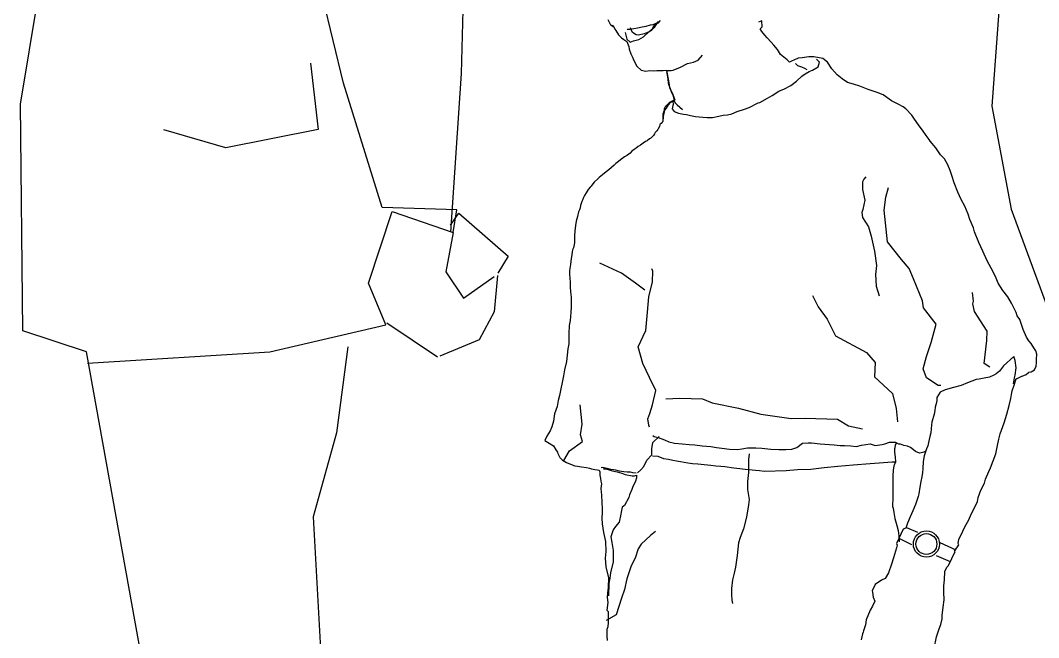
# Model space of a CAD drawing. Header units: millimetres. Extents: x -37049 to 129367, y 25385 to 90033.
# Drawn here: x 29387 to 30275, y 43134 to 43671 of the extents above; entities that cross this region are included whole.
import ezdxf

# ---------------------------------------------------------------- set-up
doc = ezdxf.new("R2010")
doc.units = ezdxf.units.MM
doc.header["$MEASUREMENT"] = 0
doc.layers.add('NNGUOI', color=2, linetype='Continuous', lineweight=30)

# ---------------------------------------------------------------- blocks, each defined once
blk = doc.blocks.new('A$C1ACB4F03')
at = {"layer": 'NNGUOI'}
for p, q in [((412.36, 1096.93), (415.97, 1241.96)), ((309.49, 1088.38), (284.94, 1190.87)), ((27.82, 1070.33), (46.58, 1181.63)), ((280.75, 1105.77), (287.43, 1048.03)), ((402.84, 958.74), (412.36, 1096.93)), ((343.21, 980.35), (309.49, 1088.38)), ((29.94, 872.87), (27.82, 1070.33)), ((206.91, 1032.2), (152.76, 1047.78)), ((287.43, 1048.03), (206.91, 1032.2)), ((331.19, 914.37), (351.91, 976.85)), ((408.14, 978.16), (343.21, 980.35)), ((351.91, 976.85), (404.9, 958.38)), ((404.9, 958.38), (408.14, 978.16)), ((402.7, 964.89), (409.85, 975.33)), ((409.85, 975.33), (453.01, 937.73)), ((404.9, 958.38), (398.57, 924.12)), ((453.01, 937.73), (444.06, 922.99)), ((398.57, 924.12), (413.88, 901.16)), ((346.41, 878.18), (331.19, 914.37)), ((413.88, 901.16), (440.67, 920.29)), ((443.53, 921.05), (440.66, 889.51)), ((440.66, 889.51), (427.76, 865.14)), ((347.19, 879.84), (391.41, 850.07)), ((85.4, 854.45), (29.94, 872.87)), ((245.13, 854.47), (346.41, 878.18)), ((427.76, 865.14), (393.35, 850.8)), ((149.49, 499.53), (85.4, 854.45)), ((86.45, 844.62), (245.13, 854.47)), ((313.18, 858.93), (303.43, 783.97)), ((303.43, 783.97), (282.96, 710.81)), ((282.96, 710.81), (290.05, 582.45))]:
    blk.add_line(p, q, dxfattribs=at)
blk = doc.blocks.new('A$C08482345')
at = {"layer": 'NNGUOI'}
for p, q in [((57.71, 1138.95), (55.35, 1143.54)), ((60.53, 1136.94), (57.71, 1138.95)), ((58.75, 1139.03), (60.53, 1136.94)), ((60.53, 1136.94), (61.17, 1135.49)), ((74.21, 1135.49), (77.75, 1136.13)), ((75.5, 1135.33), (74.69, 1136.61)), ((77.75, 1136.13), (80.81, 1136.61)), ((80.81, 1136.61), (84.99, 1137.58)), ((84.99, 1137.58), (88.53, 1138.22)), ((88.53, 1138.22), (92.24, 1139.19)), ((90.79, 1133.23), (96.1, 1137.42)), ((92.24, 1139.19), (94.65, 1139.67)), ((94.65, 1137.42), (93.04, 1134.2)), ((94.65, 1139.67), (99.32, 1141.6)), ((96.26, 1139.83), (94.65, 1137.42)), ((96.1, 1137.42), (99.32, 1142.25)), ((98.51, 1140.8), (96.26, 1139.83)), ((100.61, 1143.05), (98.51, 1140.8)), ((99.32, 1141.6), (100.61, 1143.05)), ((189.3, 1142.89), (186.24, 1141.6)), ((187.85, 1135.81), (189.62, 1137.42)), ((189.62, 1137.42), (189.3, 1142.89)), ((61.17, 1135.49), (62.13, 1134.2)), ((62.13, 1134.2), (64.23, 1130.66)), ((64.23, 1130.66), (66.96, 1127.92)), ((66.96, 1127.92), (69.06, 1126.63)), ((70.02, 1132.59), (71.47, 1126.8)), ((71.95, 1135.49), (74.21, 1135.49)), ((76.46, 1132.59), (75.5, 1135.33)), ((79.84, 1130.5), (76.46, 1132.59)), ((81.77, 1130.34), (79.84, 1130.5)), ((86.76, 1131.3), (81.77, 1130.34)), ((82.1, 1126.63), (86.12, 1128.89)), ((86.12, 1128.89), (90.79, 1133.23)), ((90.95, 1133.23), (86.76, 1131.3)), ((93.04, 1134.2), (90.95, 1133.23)), ((189.14, 1133.4), (187.85, 1135.81)), ((191.88, 1130.18), (189.14, 1133.4)), ((193.81, 1127.92), (191.88, 1130.18)), ((197.51, 1124.22), (193.81, 1127.92)), ((69.06, 1126.63), (71.47, 1124.86)), ((71.47, 1126.8), (74.53, 1124.22)), ((71.47, 1124.86), (73.4, 1120.52)), ((73.4, 1120.52), (73.72, 1118.1)), ((74.53, 1124.22), (77.43, 1125.35)), ((77.43, 1125.35), (82.1, 1126.63)), ((199.6, 1121.48), (197.51, 1124.22)), ((202.82, 1117.78), (199.6, 1121.48)), ((73.72, 1118.1), (75.17, 1113.92)), ((75.17, 1113.92), (76.94, 1110.54)), ((76.94, 1110.54), (77.1, 1109.73)), ((77.1, 1109.73), (78.71, 1106.51)), ((133.77, 1108.61), (137.63, 1112.79)), ((205.4, 1113.43), (202.82, 1117.78)), ((211.19, 1108.77), (205.4, 1113.43)), ((221.01, 1110.38), (217.15, 1108.44)), ((224.55, 1110.54), (221.01, 1110.38)), ((230.35, 1111.5), (224.55, 1110.54)), ((234.7, 1111.5), (230.35, 1111.5)), ((242.42, 1110.05), (234.7, 1111.5)), ((246.45, 1106.67), (242.42, 1110.05)), ((78.71, 1106.51), (80.32, 1103.29)), ((80.32, 1103.29), (84.03, 1099.75)), ((112.04, 1099.91), (118.31, 1102.33)), ((118.31, 1102.33), (124.43, 1105.55)), ((124.43, 1105.55), (129.74, 1106.84)), ((129.74, 1106.84), (133.77, 1108.61)), ((213.45, 1106.67), (211.19, 1108.77)), ((215.7, 1107.8), (213.45, 1106.67)), ((217.15, 1108.44), (215.7, 1107.8)), ((218.6, 1105.55), (220.21, 1103.78)), ((220.21, 1103.78), (223.75, 1102.81)), ((223.75, 1102.81), (226.32, 1101.52)), ((226.32, 1101.52), (228.58, 1100.24)), ((233.41, 1099.75), (238.24, 1102.81)), ((239.52, 1106.67), (236.95, 1109.25)), ((238.24, 1102.81), (239.52, 1106.67)), ((250.15, 1101.04), (246.45, 1106.67)), ((254.82, 1095.73), (250.15, 1101.04)), ((84.03, 1099.75), (88.05, 1098.95)), ((88.05, 1098.95), (91.43, 1099.43)), ((91.43, 1099.43), (94.65, 1099.27)), ((94.65, 1099.27), (97.87, 1099.43)), ((97.87, 1099.43), (102.38, 1099.59)), ((102.38, 1099.59), (103.18, 1099.59)), ((103.18, 1099.59), (106.08, 1099.75)), ((106.08, 1099.75), (106.88, 1096.53)), ((106.08, 1099.59), (110.1, 1099.59)), ((106.08, 1098.63), (106.88, 1095.73)), ((106.88, 1096.53), (108.17, 1088.65)), ((106.88, 1095.73), (107.21, 1092.03)), ((107.21, 1092.03), (107.69, 1088.81)), ((110.1, 1099.59), (112.04, 1099.91)), ((219.56, 1090.26), (224.23, 1094.44)), ((224.23, 1094.44), (227.13, 1096.69)), ((227.13, 1096.69), (230.51, 1098.63)), ((230.51, 1098.63), (233.41, 1099.75)), ((259.16, 1092.35), (254.82, 1095.73)), ((263.99, 1089.13), (259.16, 1092.35)), ((107.69, 1088.81), (108.33, 1086.71)), ((108.17, 1088.65), (108.82, 1084.78)), ((108.33, 1086.71), (109.46, 1083.82)), ((108.82, 1084.78), (111.55, 1078.5)), ((109.46, 1083.82), (110.1, 1081.24)), ((203.95, 1081.56), (208.94, 1083.66)), ((208.94, 1083.66), (214.41, 1086.55)), ((214.41, 1086.55), (219.56, 1090.26)), ((269.14, 1087.68), (263.99, 1089.13)), ((274.78, 1085.91), (269.14, 1087.68)), ((282.02, 1082.85), (274.78, 1085.91)), ((289.75, 1080.44), (282.02, 1082.85)), ((110.1, 1081.24), (111.55, 1078.02)), ((113.32, 1073.84), (110.59, 1072.39)), ((111.55, 1078.5), (112.84, 1075.45)), ((111.55, 1078.02), (112.68, 1074.64)), ((112.68, 1074.64), (113.16, 1072.71)), ((112.84, 1075.45), (113.32, 1073.84)), ((187.37, 1071.74), (194.13, 1075.28)), ((194.13, 1075.28), (198.15, 1077.86)), ((198.15, 1077.86), (203.95, 1081.56)), ((295.06, 1078.18), (289.75, 1080.44)), ((302.14, 1073.19), (295.06, 1078.18)), ((104.31, 1064.98), (103.34, 1059.51)), ((104.47, 1066.75), (104.15, 1065.95)), ((104.15, 1065.95), (104.15, 1064.82)), ((105.76, 1066.59), (104.31, 1064.98)), ((105.11, 1067.88), (104.47, 1066.75)), ((105.27, 1068.04), (105.11, 1067.88)), ((106.08, 1068.85), (105.27, 1068.04)), ((107.53, 1069.65), (105.76, 1066.59)), ((106.72, 1069.49), (106.08, 1068.85)), ((106.88, 1069.97), (106.72, 1069.81)), ((106.72, 1069.81), (106.72, 1069.49)), ((107.69, 1070.29), (106.88, 1069.97)), ((109.3, 1071.74), (107.53, 1069.65)), ((107.85, 1070.46), (107.69, 1070.29)), ((108.33, 1070.94), (107.85, 1070.46)), ((109.14, 1071.58), (108.33, 1070.94)), ((109.46, 1071.74), (109.14, 1071.58)), ((110.59, 1072.39), (109.3, 1071.74)), ((109.94, 1071.9), (109.46, 1071.74)), ((110.59, 1072.07), (109.94, 1071.9)), ((111.07, 1072.07), (110.59, 1072.07)), ((111.55, 1072.07), (111.07, 1072.07)), ((111.55, 1069.17), (111.23, 1066.27)), ((111.23, 1066.27), (112.84, 1063.86)), ((111.87, 1072.07), (111.55, 1072.07)), ((112.2, 1071.1), (111.55, 1069.17)), ((113.16, 1072.71), (111.87, 1072.07)), ((112.67, 1072.92), (115.5, 1069.75)), ((115.5, 1069.75), (119.98, 1065.5)), ((167.89, 1063.69), (174.01, 1065.79)), ((174.01, 1065.79), (178.36, 1067.24)), ((178.36, 1067.24), (186.08, 1071.26)), ((186.08, 1071.26), (187.37, 1071.74)), ((308.1, 1070.13), (302.14, 1073.19)), ((312.44, 1067.88), (308.1, 1070.13)), ((314.86, 1066.27), (312.44, 1067.88)), ((320.01, 1060.64), (314.86, 1066.27)), ((103.67, 1063.05), (103.02, 1061.92)), ((103.02, 1061.92), (103.02, 1059.67)), ((103.02, 1059.67), (103.02, 1058.7)), ((103.34, 1059.51), (103.02, 1055)), ((103.02, 1058.7), (103.02, 1058.06)), ((103.02, 1058.06), (103.02, 1057.42)), ((103.02, 1057.42), (103.02, 1055)), ((104.15, 1064.82), (103.67, 1063.37)), ((103.67, 1063.37), (103.67, 1063.05)), ((112.84, 1063.86), (116.54, 1062.41)), ((116.54, 1062.41), (120.89, 1061.44)), ((120.89, 1061.44), (123.63, 1061.12)), ((123.63, 1061.12), (127.01, 1060.31)), ((127.01, 1060.31), (131.35, 1059.35)), ((131.35, 1059.35), (137.79, 1058.87)), ((137.79, 1058.87), (141.49, 1058.7)), ((141.49, 1058.7), (146.16, 1058.54)), ((146.16, 1058.54), (151.8, 1059.67)), ((151.8, 1059.67), (155.66, 1060.48)), ((155.66, 1060.48), (159.2, 1060.8)), ((159.2, 1060.8), (163.22, 1061.92)), ((163.22, 1061.92), (167.89, 1063.69)), ((321.62, 1058.06), (320.01, 1060.64)), ((326.45, 1051.46), (321.62, 1058.06)), ((98.51, 1048.24), (97.71, 1046.95)), ((98.84, 1048.72), (98.51, 1048.24)), ((99.96, 1050.82), (98.84, 1048.72)), ((100.45, 1052.1), (99.96, 1050.82)), ((100.77, 1052.75), (100.45, 1052.1)), ((101.57, 1053.39), (100.77, 1052.75)), ((102.38, 1054.52), (101.57, 1053.39)), ((103.02, 1055), (102.38, 1054.52)), ((329.35, 1047.6), (326.45, 1051.46)), ((332.57, 1042.77), (329.35, 1047.6)), ((91.27, 1039.87), (89.34, 1038.26)), ((92.56, 1040.52), (91.27, 1039.87)), ((94.01, 1041.96), (92.56, 1040.52)), ((94.81, 1042.77), (94.01, 1041.96)), ((95.78, 1044.38), (94.81, 1042.77)), ((96.42, 1045.51), (95.78, 1044.38)), ((97.39, 1046.79), (96.42, 1045.51)), ((97.71, 1046.95), (97.39, 1046.79)), ((334.98, 1039.39), (332.57, 1042.77)), ((335.95, 1038.1), (334.98, 1039.39)), ((78.07, 1030.86), (75.98, 1029.25)), ((79.68, 1031.98), (78.07, 1030.86)), ((81.45, 1033.27), (79.68, 1031.98)), ((83.38, 1034.56), (81.45, 1033.27)), ((85.96, 1036.33), (83.38, 1034.56)), ((87.89, 1037.62), (85.96, 1036.33)), ((89.34, 1038.26), (87.89, 1037.62)), ((340.78, 1032.31), (335.95, 1038.1)), ((344.96, 1026.03), (340.78, 1032.31)), ((66, 1021.68), (64.39, 1020.23)), ((69.54, 1024.26), (66, 1021.68)), ((72.11, 1025.87), (69.54, 1024.26)), ((74.37, 1027.64), (72.11, 1025.87)), ((75.98, 1029.25), (74.37, 1027.64)), ((348.5, 1022.65), (344.96, 1026.03)), ((351.24, 1017.5), (348.5, 1022.65)), ((55.86, 1013.15), (53.6, 1011.38)), ((58.11, 1014.92), (55.86, 1013.15)), ((60.69, 1017.17), (58.11, 1014.92)), ((61.97, 1018.46), (60.69, 1017.17)), ((64.39, 1020.23), (61.97, 1018.46)), ((353.33, 1012.51), (351.24, 1017.5)), ((354.94, 1008), (353.33, 1012.51)), ((46.2, 1005.26), (43.14, 1002.37)), ((47.49, 1006.39), (46.2, 1005.26)), ((50.54, 1008.64), (47.49, 1006.39)), ((53.6, 1011.38), (50.54, 1008.64)), ((278.23, 1004.88), (276.89, 1002.49)), ((280, 1006.92), (278.23, 1004.88)), ((356.87, 1001.56), (354.94, 1008)), ((37.99, 995.77), (36.22, 992.87)), ((39.76, 998.02), (37.99, 995.77)), ((40.56, 998.82), (39.76, 998.02)), ((41.85, 1000.76), (40.56, 998.82)), ((43.14, 1002.37), (41.85, 1000.76)), ((276.89, 1002.49), (276.89, 996.02)), ((276.89, 996.02), (279.11, 986.65)), ((297.32, 989.21), (299.54, 997.55)), ((360.09, 993.67), (356.87, 1001.56)), ((32.52, 985.46), (31.23, 982.08)), ((33, 986.75), (32.52, 985.46)), ((33.8, 988.84), (33, 986.75)), ((34.61, 990.61), (33.8, 988.84)), ((36.22, 992.87), (34.61, 990.61)), ((279.11, 986.65), (277.34, 978.48)), ((295.99, 977.8), (297.32, 989.21)), ((362.99, 987.07), (360.09, 993.67)), ((366.21, 981.28), (362.99, 987.07)), ((29.62, 976.45), (28.65, 972.26)), ((30.26, 978.06), (29.62, 976.45)), ((30.91, 979.99), (30.26, 978.06)), ((31.23, 982.08), (30.91, 979.99)), ((277.34, 978.48), (276.45, 975.92)), ((298.66, 950.37), (295.99, 977.8)), ((369.11, 974.36), (366.21, 981.28)), ((27.37, 968.24), (26.88, 964.54)), ((28.65, 972.26), (27.37, 968.24)), ((276.45, 975.92), (276.89, 971.66)), ((276.89, 971.66), (282.22, 963.32)), ((370.55, 969.69), (369.11, 974.36)), ((373.77, 962.44), (370.55, 969.69)), ((26.4, 959.55), (25.92, 955.84)), ((26.88, 964.54), (26.4, 959.55)), ((282.22, 963.32), (284.44, 955.31)), ((374.58, 958.9), (373.77, 962.44)), ((378.28, 949.73), (374.58, 958.9)), ((25.92, 955.84), (25.92, 952.79)), ((25.92, 952.79), (25.92, 949.41)), ((284.44, 955.31), (287.55, 942.2)), ((311.09, 935.04), (298.66, 950.37)), ((381.82, 942.32), (378.28, 949.73)), ((23.98, 941.68), (23.66, 939.1)), ((24.31, 943.29), (23.98, 941.68)), ((25.11, 945.22), (24.31, 943.29)), ((25.92, 949.41), (25.11, 945.22)), ((287.55, 942.2), (289.33, 929.76)), ((385.69, 933.79), (381.82, 942.32)), ((23.02, 935.72), (22.37, 930.57)), ((23.66, 939.1), (23.02, 935.72)), ((317.75, 927.04), (311.09, 935.04)), ((389.07, 927.51), (385.69, 933.79)), ((21.73, 925.26), (21.57, 922.04)), ((22.21, 928.96), (21.73, 925.26)), ((22.37, 930.57), (22.21, 928.96)), ((66.82, 922.95), (48.17, 931.64)), ((79.26, 914.43), (66.82, 922.95)), ((94.36, 924.65), (93.47, 926.7)), ((93.91, 915.62), (94.36, 924.65)), ((289.33, 929.76), (288.44, 921.93)), ((321.31, 918.18), (317.75, 927.04)), ((392.77, 920.27), (389.07, 927.51)), ((21.57, 922.04), (22.21, 915.28)), ((22.21, 915.28), (22.21, 911.42)), ((87.25, 908.3), (79.26, 914.43)), ((90.8, 902.34), (93.91, 915.62)), ((288.44, 921.93), (288.88, 911.71)), ((329.3, 899.1), (321.31, 918.18)), ((395.34, 914.31), (392.77, 920.27)), ((399.37, 908.04), (395.34, 914.31)), ((22.21, 911.42), (22.21, 910.77)), ((22.21, 910.77), (22.54, 906.75)), ((22.54, 906.75), (23.02, 902.08)), ((288.88, 911.71), (291.55, 903.19)), ((373.71, 898.59), (372.82, 906.09)), ((403.55, 902.4), (399.37, 908.04)), ((23.02, 902.08), (23.18, 896.93)), ((23.18, 896.93), (23.18, 893.71)), ((89.47, 889.22), (90.8, 902.34)), ((233.37, 903.7), (238.25, 893.82)), ((330.19, 892.97), (329.3, 899.1)), ((373.27, 896.21), (373.71, 898.59)), ((406.77, 896.93), (403.55, 902.4)), ((410.8, 888.72), (406.77, 896.93)), ((22.86, 888.72), (22.21, 881.8)), ((23.18, 893.71), (22.86, 888.72)), ((88.14, 873.04), (89.47, 889.22)), ((238.25, 893.82), (246.25, 882.92)), ((341.29, 878.66), (330.19, 892.97)), ((374.6, 889.73), (373.27, 896.21)), ((385.7, 872.7), (374.6, 889.73)), ((411.92, 885.82), (410.8, 888.72)), ((22.21, 881.8), (21.41, 877.45)), ((246.25, 882.92), (253.35, 868.61)), ((336.85, 862.65), (341.29, 878.66)), ((414.18, 882.6), (411.92, 885.82)), ((416.91, 874.07), (414.18, 882.6)), ((21.09, 870.53), (20.93, 866.83)), ((21.41, 877.45), (21.09, 870.53)), ((81.48, 858.9), (88.14, 873.04)), ((385.26, 864.52), (385.7, 872.7)), ((419.97, 867.31), (416.91, 874.07)), ((20.93, 861.52), (20.28, 857.17)), ((20.93, 866.83), (20.93, 861.52)), ((253.35, 868.61), (280.45, 853.96)), ((332.85, 850.56), (336.85, 862.65)), ((383.04, 844.42), (385.26, 864.52)), ((421.9, 864.25), (419.97, 867.31)), ((424, 861.68), (421.9, 864.25)), ((426.25, 857.97), (424, 861.68)), ((20.28, 857.17), (18.99, 846.06)), ((85.48, 844.42), (81.48, 858.9)), ((280.45, 853.96), (288, 845.28)), ((428.02, 855.4), (426.25, 857.97)), ((428.99, 852.5), (428.02, 855.4)), ((428.67, 847.99), (428.99, 852.5)), ((18.99, 846.06), (17.38, 838.98)), ((91.25, 832.16), (85.48, 844.42)), ((288, 845.28), (287.55, 832.67)), ((329.74, 839.66), (332.85, 850.56)), ((387.92, 841.19), (383.04, 844.42)), ((408.87, 850.41), (400.01, 842.36)), ((409.99, 847.03), (408.87, 850.41)), ((410.8, 840.75), (409.99, 847.03)), ((428.34, 842.2), (428.67, 845.1)), ((428.67, 845.1), (428.67, 847.99)), ((17.38, 838.98), (16.42, 833.67)), ((332.85, 831.99), (329.74, 839.66)), ((391.32, 834.31), (387.62, 832.54)), ((393.41, 835.44), (391.32, 834.31)), ((396.47, 837.69), (393.41, 835.44)), ((400.01, 842.36), (396.47, 837.69)), ((409.35, 831.9), (410.15, 834.31)), ((410.15, 834.31), (410.8, 840.75)), ((416.27, 833.51), (419.49, 834.96)), ((419.49, 834.96), (421.74, 836.57)), ((421.74, 836.57), (421.9, 836.89)), ((421.9, 836.89), (424, 837.05)), ((424, 837.05), (426.89, 838.98)), ((426.89, 838.98), (428.34, 842.2)), ((15.61, 829.32), (13.68, 820.79)), ((16.42, 833.67), (15.61, 829.32)), ((97.02, 820.92), (91.25, 832.16)), ((287.55, 832.67), (303.1, 818.36)), ((343.07, 825.18), (332.85, 831.99)), ((345.29, 825.35), (343.07, 825.18)), ((368.62, 827.71), (362.99, 825.14)), ((376.19, 830.61), (368.62, 827.71)), ((378.6, 830.77), (376.19, 830.61)), ((383.11, 831.74), (378.6, 830.77)), ((387.62, 832.54), (383.11, 831.74)), ((407.42, 820.47), (409.35, 826.42)), ((408.7, 826.58), (408.87, 828.03)), ((408.87, 828.03), (409.03, 830.13)), ((409.03, 830.13), (409.35, 831.9)), ((409.35, 826.42), (410.96, 831.25)), ((410.96, 831.25), (411.28, 830.93)), ((411.28, 830.93), (415.95, 833.51)), ((415.95, 833.51), (416.27, 833.51)), ((12.88, 816.44), (11.75, 812.1)), ((13.68, 820.79), (12.88, 816.44)), ((93.91, 808.48), (97.02, 820.92)), ((303.1, 818.36), (306.21, 805.25)), ((344.8, 819.34), (341.9, 814.67)), ((349.15, 821.59), (344.8, 819.34)), ((356.39, 823.53), (349.15, 821.59)), ((362.99, 825.14), (356.39, 823.53)), ((406.13, 813.87), (406.77, 817.41)), ((406.77, 817.41), (407.42, 820.47)), ((11.75, 812.1), (10.79, 807.11)), ((32.62, 791.45), (30.85, 808.31)), ((91.69, 800.82), (93.91, 808.48)), ((105.46, 813.59), (117.9, 814.28)), ((117.9, 814.28), (137.44, 813.59)), ((137.44, 813.59), (145.88, 810.02)), ((145.88, 810.02), (168.97, 805.42)), ((341.58, 810.33), (340.45, 806.3)), ((341.9, 812.42), (341.58, 810.33)), ((341.9, 814.67), (341.9, 812.42)), ((402.75, 800.35), (404.68, 807.75)), ((404.68, 807.75), (406.13, 813.87)), ((8.69, 800.67), (8.21, 798.42)), ((10.79, 807.11), (8.69, 800.67)), ((89.92, 796.22), (91.69, 800.82)), ((168.97, 805.42), (188.51, 800.31)), ((188.51, 800.31), (214.72, 796.56)), ((306.21, 805.25), (307.54, 793.67)), ((339.49, 800.35), (337.39, 793.42)), ((340.13, 803.57), (339.49, 800.35)), ((340.45, 806.3), (340.13, 803.57)), ((400.33, 792.78), (402.75, 800.35)), ((7.57, 794.23), (6.12, 789.4)), ((8.21, 798.42), (7.57, 794.23)), ((31.29, 782.42), (32.62, 791.45)), ((90.8, 790.6), (89.92, 796.22)), ((91.25, 789.07), (90.8, 790.6)), ((214.72, 796.56), (227.15, 796.73)), ((227.15, 796.73), (255.13, 795.88)), ((255.13, 795.88), (264.9, 790.09)), ((264.9, 790.09), (276.89, 787.53)), ((337.07, 791.01), (336.59, 783.93)), ((337.39, 793.42), (337.07, 791.01)), ((397.11, 783.28), (400.33, 792.78)), ((1.77, 781.19), (0, 777.33)), ((4.67, 785.7), (1.77, 781.19)), ((6.12, 789.4), (4.67, 785.7)), ((33.07, 776.63), (31.29, 782.42)), ((94.17, 781.83), (95.46, 780.87)), ((336.59, 783.93), (335.79, 780.87)), ((395.67, 778.62), (397.11, 783.28)), ((0, 777.33), (7.73, 772.66)), ((7.73, 772.66), (9.66, 769.28)), ((21.52, 768.46), (33.07, 776.63)), ((93.47, 770.16), (94.36, 775.61)), ((94.36, 775.61), (99.69, 780.89)), ((95.46, 780.87), (98.84, 779.9)), ((98.84, 779.9), (104.47, 777.81)), ((104.47, 777.81), (108.33, 776.2)), ((108.33, 776.2), (113.16, 774.91)), ((113.16, 774.91), (119.76, 774.43)), ((119.76, 774.43), (126.04, 773.95)), ((126.04, 773.95), (130.87, 773.63)), ((130.87, 773.63), (137.31, 772.82)), ((137.31, 772.82), (144.71, 772.02)), ((219.89, 771.21), (224.72, 775.07)), ((224.72, 775.07), (229.54, 775.24)), ((229.54, 775.24), (232.44, 775.24)), ((232.44, 775.24), (240.01, 774.59)), ((240.01, 774.59), (252.24, 773.46)), ((252.24, 773.46), (257.55, 773.14)), ((257.55, 773.14), (261.26, 773.14)), ((261.26, 773.14), (266.89, 772.82)), ((266.89, 772.82), (271.88, 772.02)), ((271.88, 772.02), (276.06, 773.3)), ((276.06, 773.3), (283.79, 774.43)), ((283.79, 774.43), (287.98, 773.14)), ((287.98, 773.14), (294.25, 773.95)), ((294.25, 773.95), (296.35, 774.43)), ((296.35, 774.43), (300.53, 775.88)), ((300.53, 775.88), (305.36, 775.88)), ((305.52, 773.63), (305.2, 771.05)), ((305.36, 775.88), (306.01, 776.04)), ((306.49, 775.4), (305.52, 773.63)), ((308.58, 774.11), (306.49, 775.4)), ((310.19, 774.11), (308.58, 774.11)), ((312.93, 773.14), (310.19, 774.11)), ((316.31, 772.34), (312.93, 773.14)), ((318.72, 771.21), (316.31, 772.34)), ((333.85, 772.66), (332.73, 770.08)), ((334.5, 775.72), (333.85, 772.66)), ((335.79, 780.87), (334.5, 775.72)), ((393.09, 765.9), (394.54, 772.98)), ((394.54, 772.98), (395.67, 778.62)), ((9.66, 769.28), (11.27, 767.35)), ((11.27, 767.35), (11.43, 766.06)), ((11.43, 766.06), (13.2, 762.68)), ((16.64, 759.94), (21.52, 768.46)), ((89.03, 760.28), (93.47, 764.88)), ((93.47, 764.88), (93.47, 770.16)), ((93.83, 763.93), (98.73, 763.6)), ((98.73, 763.6), (103.62, 761.72)), ((144.71, 772.02), (149.7, 771.21)), ((149.7, 771.21), (154.37, 770.57)), ((154.37, 770.57), (160.97, 769.92)), ((160.97, 769.92), (168.05, 769.6)), ((168.05, 769.6), (171.92, 770.08)), ((171.92, 770.08), (176.75, 770.89)), ((176.75, 770.89), (184.15, 771.05)), ((178.19, 765.74), (177.55, 760.75)), ((184.15, 771.05), (189.14, 770.73)), ((189.14, 770.73), (197.19, 769.92)), ((197.19, 769.92), (204.11, 769.6)), ((204.11, 769.6), (210.07, 769.44)), ((210.07, 769.44), (215.54, 769.76)), ((215.54, 769.76), (219.89, 771.21)), ((305.2, 771.05), (304.88, 770.25)), ((304.88, 770.25), (304.88, 767.19)), ((304.88, 767.19), (305.36, 762.84)), ((321.3, 769.12), (318.72, 771.21)), ((323.23, 767.83), (321.3, 769.12)), ((326.61, 766.22), (323.23, 767.83)), ((328.22, 766.7), (326.61, 766.22)), ((330.31, 767.19), (328.22, 766.7)), ((330.63, 763.97), (329.99, 759.14)), ((332.57, 768.31), (330.31, 767.19)), ((332.73, 770.08), (330.63, 763.97)), ((388.58, 753.66), (393.09, 765.9)), ((13.2, 762.68), (15.45, 760.1)), ((15.45, 760.1), (19.16, 758.17)), ((19.16, 758.17), (22.54, 756.72)), ((22.54, 756.72), (26.24, 755.27)), ((26.24, 755.27), (28.65, 754.95)), ((28.65, 754.95), (32.03, 754.47)), ((32.03, 754.47), (36.54, 753.83)), ((83.7, 751.76), (86.36, 754.83)), ((86.36, 754.83), (89.03, 760.28)), ((103.62, 761.72), (107.79, 761.12)), ((107.79, 761.12), (111.68, 760.18)), ((111.68, 760.18), (114.98, 759.52)), ((114.98, 759.52), (118.29, 759.13)), ((118.29, 759.13), (124.77, 757.97)), ((124.77, 757.97), (128.8, 757.48)), ((128.8, 757.48), (133.4, 756.98)), ((133.4, 756.98), (141.89, 756.21)), ((141.89, 756.21), (144.77, 755.82)), ((144.77, 755.82), (149.08, 755.38)), ((149.08, 755.38), (153.54, 755.1)), ((153.54, 755.1), (157.14, 754.66)), ((157.14, 754.66), (164.77, 753.67)), ((177.55, 760.75), (177.55, 756.4)), ((177.55, 756.4), (177.55, 749.48)), ((243.61, 753.83), (255.41, 755.05)), ((255.41, 755.05), (268.93, 756.04)), ((268.93, 756.04), (283.75, 757.25)), ((283.75, 757.25), (295.26, 758.3)), ((295.26, 758.3), (302.74, 758.69)), ((302.74, 758.69), (306.2, 758.91)), ((304.4, 755.27), (303.59, 751.57)), ((304.56, 755.92), (304.4, 755.27)), ((305.84, 758.66), (304.56, 755.92)), ((305.36, 762.84), (305.84, 758.66)), ((329.99, 759.14), (329.67, 753.02)), ((36.54, 753.83), (39.12, 753.34)), ((39.12, 753.34), (40.73, 752.7)), ((40.73, 752.7), (43.78, 752.22)), ((43.78, 752.22), (46.04, 751.73)), ((46.04, 751.73), (47.49, 751.57)), ((47.49, 751.57), (47.97, 749.96)), ((47.49, 751.57), (47.49, 751.57)), ((47.97, 749.96), (47.97, 747.23)), ((47.97, 747.23), (48.61, 744.33)), ((49.26, 753.83), (50.54, 754.15)), ((50.54, 754.15), (51.99, 753.83)), ((51.03, 752.86), (51.67, 752.7)), ((51.67, 752.7), (52.8, 752.7)), ((51.99, 753.83), (54.09, 753.34)), ((52.8, 752.7), (54.25, 752.38)), ((54.09, 753.34), (57.47, 752.54)), ((54.25, 752.38), (56.34, 751.89)), ((56.34, 751.89), (57.95, 751.25)), ((57.47, 752.54), (59.88, 752.06)), ((57.95, 751.25), (60.2, 750.77)), ((59.88, 752.06), (61.81, 751.89)), ((60.2, 750.77), (63.1, 750.12)), ((61.81, 751.89), (65.03, 750.93)), ((63.1, 750.12), (67.12, 748.84)), ((65.03, 750.93), (69.06, 750.45)), ((67.12, 748.84), (70.02, 747.87)), ((69.06, 750.45), (71.95, 750.12)), ((70.02, 747.87), (76.14, 746.74)), ((71.95, 750.12), (74.53, 749.96)), ((74.53, 749.96), (76.62, 749.64)), ((76.14, 746.74), (78.39, 746.74)), ((76.62, 749.64), (79.68, 749.16)), ((78.39, 746.74), (80.16, 747.07)), ((80.16, 747.07), (80, 744.81)), ((81.03, 749.21), (83.7, 751.76)), ((164.77, 753.67), (170.09, 753.01)), ((170.09, 753.01), (174.84, 752.4)), ((174.84, 752.4), (180.88, 751.74)), ((177.55, 749.48), (176.75, 741.59)), ((180.88, 751.74), (183.61, 751.46)), ((183.61, 751.46), (187.35, 751.35)), ((187.35, 751.35), (191.53, 750.8)), ((191.53, 750.8), (210.37, 751.35)), ((210.37, 751.35), (220.3, 752.12)), ((220.3, 752.12), (232.1, 752.51)), ((232.1, 752.51), (243.61, 753.83)), ((303.59, 751.57), (303.43, 746.58)), ((303.43, 746.58), (303.43, 743.36)), ((328.7, 745.62), (327.74, 741.59)), ((329.19, 749.64), (328.7, 745.62)), ((329.67, 753.02), (329.19, 749.64)), ((384.24, 743.68), (387.13, 750.28)), ((387.13, 750.28), (388.58, 753.66)), ((48.61, 744.33), (48.94, 742.08)), ((48.94, 742.08), (49.42, 739.5)), ((49.42, 739.5), (48.94, 735.64)), ((79.04, 741.91), (76.62, 736.44)), ((80, 744.81), (79.04, 741.91)), ((176.75, 741.59), (176.75, 734.83)), ((303.43, 743.36), (303.43, 737.89)), ((303.43, 737.89), (303.43, 732.1)), ((326.93, 736.6), (325.97, 730.81)), ((327.74, 741.59), (326.93, 736.6)), ((380.21, 734.03), (383.27, 740.14)), ((383.27, 740.14), (384.24, 743.68)), ((48.94, 735.64), (49.42, 729.84)), ((49.42, 729.84), (49.9, 723.4)), ((73.24, 727.75), (69.7, 720.83)), ((73.89, 730.16), (73.24, 727.75)), ((75.98, 734.83), (73.89, 730.16)), ((76.62, 736.44), (75.98, 734.83)), ((176.75, 734.83), (178.19, 725.98)), ((303.43, 728.07), (303.27, 719.86)), ((303.43, 732.1), (303.43, 730.32)), ((303.43, 730.32), (303.43, 728.07)), ((325.48, 728.55), (323.23, 721.63)), ((325.97, 730.81), (325.48, 728.55)), ((377.15, 724.21), (377.8, 727.75)), ((377.8, 727.75), (380.21, 734.03)), ((49.9, 723.4), (50.06, 718.25)), ((67.45, 719.38), (66.64, 715.03)), ((69.7, 720.83), (67.45, 719.38)), ((177.55, 721.31), (175.94, 710.69)), ((178.19, 725.98), (177.55, 721.31)), ((303.27, 719.86), (303.59, 718.41)), ((323.23, 721.63), (320.98, 716.16)), ((371.68, 713.26), (375.22, 719.86)), ((375.22, 719.86), (377.15, 724.21)), ((50.22, 714.55), (49.9, 709.72)), ((50.06, 718.25), (50.22, 714.55)), ((66.48, 713.26), (65.03, 706.34)), ((66.64, 715.03), (66.48, 713.26)), ((175.94, 710.69), (173.2, 700.54)), ((303.59, 718.41), (304.23, 714.71)), ((304.23, 714.71), (305.2, 709.4)), ((318.4, 710.85), (316.15, 705.37)), ((320.98, 716.16), (318.4, 710.85)), ((369.59, 708.43), (371.68, 713.26)), ((49.9, 709.72), (50.22, 704.73)), ((50.22, 704.73), (51.35, 697.33)), ((61.81, 702.48), (59.72, 699.58)), ((65.03, 706.34), (61.81, 702.48)), ((305.2, 709.4), (306.81, 703.44)), ((306.81, 703.44), (307.94, 699.1)), ((316.15, 705.37), (314.7, 701.03)), ((325.23, 697.26), (315.59, 701.38)), ((364.6, 699.26), (367.34, 704.09)), ((367.34, 704.09), (369.59, 708.43)), ((51.35, 697.33), (52.96, 689.44)), ((59.72, 699.58), (57.79, 693.46)), ((57.79, 693.46), (58.59, 688.47)), ((92.14, 694.53), (84.14, 687.21)), ((96.58, 698.11), (92.14, 694.53)), ((170.47, 692.82), (169.02, 688.31)), ((173.2, 700.54), (170.47, 692.82)), ((312.44, 700.06), (306.65, 687.83)), ((307.94, 699.1), (308.58, 694.27)), ((308.58, 694.27), (309.06, 689.12)), ((314.7, 701.03), (312.44, 700.06)), ((361.06, 691.37), (364.12, 697.49)), ((364.12, 697.49), (364.6, 699.26)), ((52.96, 689.44), (53.28, 680.58)), ((58.59, 688.47), (59.72, 681.55)), ((84.14, 687.21), (81.48, 682.95)), ((169.02, 688.31), (167.73, 677.2)), ((306.49, 683.8), (304.07, 675.27)), ((307.29, 686.22), (306.49, 683.8)), ((306.65, 687.83), (307.29, 686.22)), ((319.86, 686.66), (309.59, 691.75)), ((344.32, 688.44), (358.41, 682.2)), ((357.19, 680.91), (361.06, 686.54)), ((360.25, 687.83), (361.06, 691.37)), ((361.06, 686.54), (360.25, 687.83)), ((53.28, 680.58), (52.8, 674.95)), ((52.8, 674.95), (53.44, 667.38)), ((59.72, 681.55), (59.56, 671.73)), ((78.81, 674.94), (75.26, 668.3)), ((81.48, 682.95), (78.81, 674.94)), ((167.73, 677.2), (166.44, 667.06)), ((304.07, 675.27), (302.3, 669.8)), ((341.14, 677.32), (353.32, 672.02)), ((352.04, 668.51), (357.84, 680.58)), ((357.84, 680.58), (357.19, 680.91)), ((53.44, 667.38), (55.53, 657.73)), ((59.56, 671.73), (57.31, 662.23)), ((75.26, 668.3), (71.71, 656.89)), ((166.44, 667.06), (165, 661.91)), ((302.3, 669.8), (299.73, 662.23)), ((348.82, 663.36), (350.43, 667.06)), ((350.43, 667.06), (352.04, 668.51)), ((55.53, 657.73), (55.21, 649.36)), ((56.66, 657.4), (56.02, 652.9)), ((57.31, 662.23), (56.66, 657.4)), ((71.71, 656.89), (69.49, 647.52)), ((165, 661.91), (163.55, 656.12)), ((296.67, 657.24), (293.61, 655.79)), ((299.73, 662.23), (296.67, 657.24)), ((348.34, 655.96), (348.82, 663.36)), ((55.21, 649.36), (54.89, 644.53)), ((56.02, 652.9), (55.7, 642.11)), ((163.55, 656.12), (162.74, 648.55)), ((162.74, 648.55), (162.74, 643.08)), ((287.98, 652.09), (285.4, 646.46)), ((293.61, 655.79), (287.98, 652.09)), ((347.86, 650.8), (348.34, 655.96)), ((347.86, 645.17), (347.86, 650.8)), ((54.89, 644.53), (54.57, 640.66)), ((54.57, 640.66), (55.05, 636.32)), ((66.82, 640.02), (62.38, 625.72)), ((69.49, 647.52), (66.82, 640.02)), ((162.74, 643.08), (163.22, 638.41)), ((285.4, 646.46), (285.72, 645.33)), ((285.72, 645.33), (286.37, 640.99)), ((286.37, 640.99), (287.82, 637.61)), ((348.02, 638.73), (347.86, 645.17)), ((55.05, 636.32), (54.09, 629.56)), ((163.22, 638.41), (163.55, 635.51)), ((285.72, 633.26), (283.63, 629.56)), ((287.82, 637.61), (285.72, 633.26)), ((346.41, 625.05), (347.37, 632.29)), ((347.37, 632.29), (348.02, 638.73)), ((62.38, 625.72), (53.5, 620.78)), ((54.09, 629.56), (55.37, 628.59)), ((55.37, 628.59), (55.21, 622.15)), ((55.21, 622.15), (55.21, 618.93)), ((280.09, 621.35), (279.61, 616.84)), ((283.63, 629.56), (280.09, 621.35)), ((345.12, 617.16), (346.41, 621.99)), ((346.41, 621.99), (346.41, 625.05)), ((55.05, 615.23), (54.25, 612.82)), ((54.25, 612.82), (54.25, 610.4)), ((55.21, 618.93), (55.05, 615.23)), ((279.61, 616.84), (277.84, 611.69)), ((341.58, 606.38), (343.67, 613.3)), ((343.67, 613.3), (345.12, 617.16)), ((54.25, 610.4), (54.09, 607.02)), ((54.09, 607.02), (54.41, 603.32)), ((276.87, 609.11), (275.74, 603.8)), ((277.67, 610.4), (276.87, 609.11)), ((277.84, 611.69), (277.67, 610.4)), ((339.33, 596.56), (341.58, 606.38))]:
    blk.add_line(p, q, dxfattribs=at)
for radius in [11.38, 9.08]:
    blk.add_circle((332.68, 687.22), radius, dxfattribs=at)
blk = doc.blocks.new('A$C419F7FD0')
at = {"layer": 'NNGUOI'}
for p, q in [((7.64, 1175.43), (0, 1068.52)), ((0, 1068.52), (16.81, 978.85)), ((16.81, 978.85), (60.27, 860.76))]:
    blk.add_line(p, q, dxfattribs=at)

msp = doc.modelspace()

# ---------------------------------------------------------------- block references
at = {"layer": 'NNGUOI', "rotation": 359.9999999999985}
for name, p in [('A$C1ACB4F03', (29359.59, 42527.94)), ('A$C419F7FD0', (30234.14, 42527.94)), ('A$C08482345', (29844.35, 42527.94))]:
    msp.add_blockref(name, p, dxfattribs=at)

doc.saveas('drawing.dxf')
